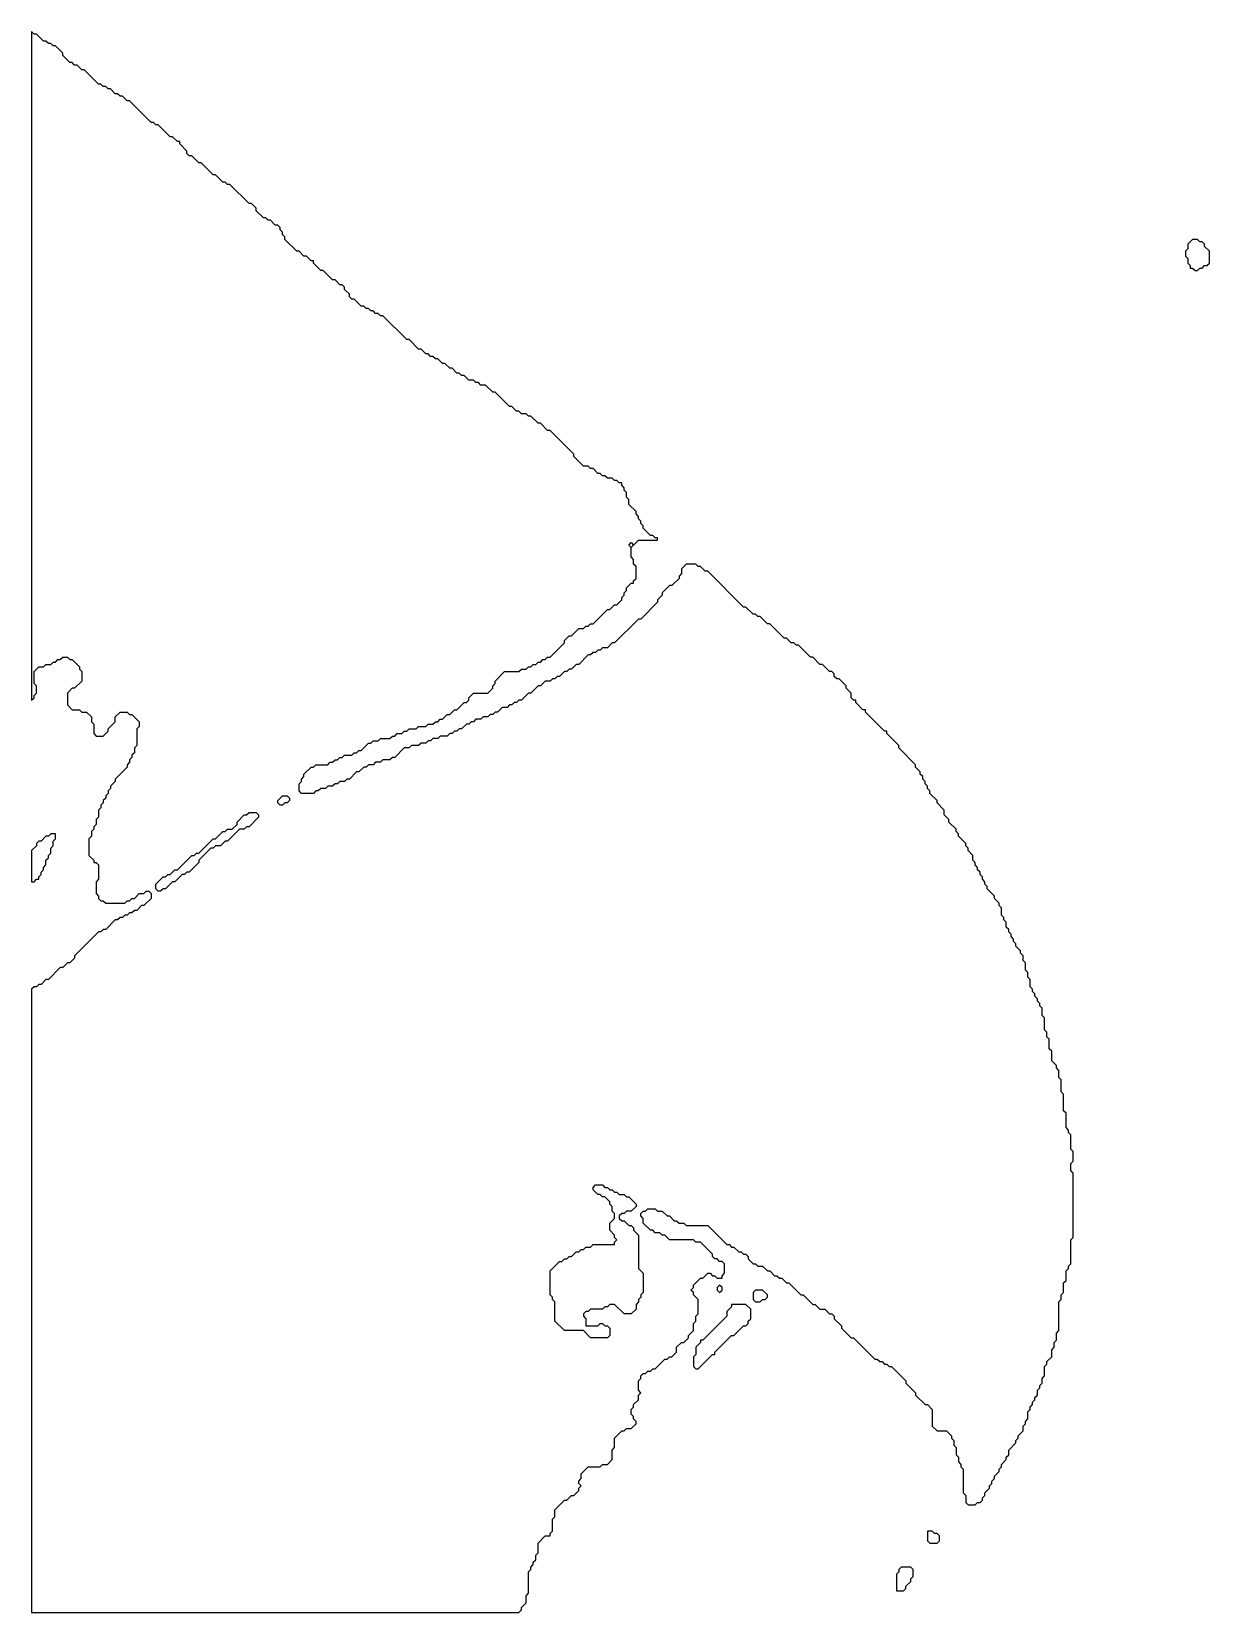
# Model space of a CAD drawing. Header units: millimetres. Extents: x 0 to 500, y 0 to 500.
# Drawn here: x 0 to 246.5, y 0.5 to 331.5 of the extents above; entities that cross this region are included whole.
import ezdxf

# ---------------------------------------------------------------- set-up
doc = ezdxf.new("R2010")
doc.units = ezdxf.units.MM

msp = doc.modelspace()

# ---------------------------------------------------------------- linework, layer by layer
for points in [[(0, 331.5), (0, 191.5), (0.5, 192), (0.5, 192.5), (1, 193), (1, 194.5), (0.5, 195), (0.5, 197.5), (1.5, 198.5), (2.5, 198.5), (3, 199), (4, 199), (4.5, 199.5), (5, 199.5), (5.5, 200), (6, 200), (6.5, 200.5), (7.5, 200.5), (8, 200), (8.5, 200), (10, 198.5), (10, 198), (10.5, 197.5), (10.5, 195.5), (9, 194), (8.5, 194), (7.5, 193), (7.5, 190.5), (8.5, 189.5), (10, 189.5), (10.5, 189), (11.5, 189), (12.5, 188), (12.5, 187), (13, 186.5), (13, 184.5), (13.5, 184), (15, 184), (16, 185), (16, 185.5), (17.5, 187), (17.5, 188), (18.5, 189), (20, 189), (20.5, 188.5), (21, 188.5), (22.5, 187), (22.5, 186), (22, 185.5), (22, 182), (21.5, 181.5), (21.5, 180.5), (21, 180), (21, 179.5), (20.5, 179), (20.5, 178.5), (20, 178), (20, 177.5), (17.5, 175), (17.5, 174.5), (16.5, 173.5), (16.5, 173), (16, 172.5), (16, 172), (15.5, 171.5), (15.5, 171), (15, 170.5), (15, 170), (14.5, 169.5), (14.5, 169), (14, 168.5), (14, 167), (13.5, 166.5), (13.5, 165.5), (13, 165), (13, 164.5), (12.5, 164), (12.5, 163), (12, 162.5), (12, 159), (13, 158), (13, 157.5), (13.5, 157.5), (14, 157), (14, 154), (13.5, 153.5), (13.5, 151), (14, 150.5), (14, 150), (14.5, 149.5), (15, 149.5), (15.5, 149), (19.5, 149), (20, 149.5), (20.5, 149.5), (21, 150), (21.5, 150), (22.5, 151), (23.5, 151), (24, 151.5), (24.5, 151.5), (25, 151), (25, 150), (23.5, 148.5), (23, 148.5), (22, 147.5), (21.5, 147.5), (21, 147), (20.5, 147), (20, 146.5), (19.5, 146.5), (19, 146), (18.5, 146), (18, 145.5), (17.5, 145.5), (15.5, 143.5), (15, 143.5), (14.5, 143), (14, 143), (9, 138), (9, 137.5), (8, 136.5), (7.5, 136.5), (6.5, 135.5), (6, 135.5), (3.5, 133), (3, 133), (2, 132), (1.5, 132), (1, 131.5), (0.5, 131.5), (0, 131), (0, 0.5), (102, 0.5), (102.5, 1), (102.5, 1.5), (103.5, 2.5), (103.5, 4), (104, 4.5), (104, 9), (104.5, 9.5), (104.5, 10), (105, 10.5), (105, 11), (105.5, 11.5), (105.5, 12.5), (106, 13), (106, 15), (107.5, 16.5), (108.5, 16.5), (108.5, 17), (109, 17.5), (109, 20), (109.5, 20.5), (109.5, 22), (111.5, 24), (112, 24), (113, 25), (113.5, 25), (114.5, 26), (114.5, 26.5), (115, 27), (114.5, 27.5), (114.5, 28), (115, 28.5), (115, 29.5), (116.5, 31), (119, 31), (119.5, 31.5), (120.5, 31.5), (121.5, 32.5), (121.5, 34.5), (122, 35), (122, 37), (123.5, 38.5), (124, 38.5), (124.5, 39), (125.5, 39), (126.5, 40), (126.5, 40.5), (126, 41), (126, 41.5), (125.5, 42), (125.5, 43), (126, 43.5), (126, 44), (127, 45), (127, 46), (127.5, 46.5), (127, 47), (127, 49), (127.5, 49.5), (127.5, 50), (128, 50.5), (128.5, 50.5), (129, 51), (129.5, 51), (130, 51.5), (130.5, 51.5), (132.5, 53.5), (133, 53.5), (133.5, 54), (134, 54), (135, 55), (135, 56), (136, 57), (136.5, 57), (137.5, 58), (137.5, 58.5), (138.5, 59.5), (138.5, 61), (139, 61.5), (139, 62.5), (139.5, 63), (139.5, 66), (138.5, 67), (138.5, 67.5), (138, 68), (138.5, 68.5), (138.5, 69), (140, 70.5), (140.5, 70.5), (141.5, 71.5), (142, 71.5), (142.5, 71), (143, 71), (143.5, 70.5), (144.5, 70.5), (144.5, 71), (145, 71.5), (145, 73.5), (144.5, 74), (144, 74), (143.5, 74.5), (143, 74.5), (142.5, 75), (142.5, 75.5), (140, 78), (139, 78), (138.5, 78.5), (133.5, 78.5), (132.5, 79.5), (132, 79.5), (131.5, 80), (130.5, 80), (130, 80.5), (129.5, 80.5), (128, 82), (128, 83), (127.5, 83.5), (127.5, 84), (128, 84.5), (128.5, 84.5), (129, 85), (130.5, 85), (131, 84.5), (132, 84.5), (133, 83.5), (133.5, 83.5), (134.5, 82.5), (135, 82.5), (135.5, 82), (136.5, 82), (137, 81.5), (141.5, 81.5), (145.5, 77.5), (146, 77.5), (146.5, 77), (147, 77), (148, 76), (148.5, 76), (149, 75.5), (149.5, 75.5), (150, 75), (150, 74.5), (151, 73.5), (151.5, 73.5), (152, 73), (153, 73), (154, 72), (154.5, 72), (155.5, 71), (156, 71), (156.5, 70.5), (157, 70.5), (158, 69.5), (158.5, 69.5), (161, 67), (161.5, 67), (163.5, 65), (164, 65), (165, 64), (166, 64), (167, 63), (167.5, 63), (168, 62.5), (168, 62), (169.5, 60.5), (169.5, 60), (171.5, 58), (172, 58), (176.5, 53.5), (177, 53.5), (177.5, 53), (178, 53), (178.5, 52.5), (179, 52.5), (179.5, 52), (180, 52), (183, 49), (183, 48.5), (185, 46.5), (185, 46), (187, 44), (187.5, 44), (188.5, 43), (188.5, 39.5), (189.5, 38.5), (191.5, 38.5), (192.5, 37.5), (192.5, 37), (193, 36.5), (193, 35.5), (193.5, 35), (193.5, 33.5), (194, 33), (194, 32), (194.5, 31.5), (194.5, 31), (195, 30.5), (195, 25.5), (195.5, 25), (195.5, 23.5), (196, 23), (197.5, 23), (198, 23.5), (198.5, 23.5), (199, 24), (199, 24.5), (199.5, 25), (199.5, 25.5), (200.5, 26.5), (200.5, 27), (201, 27.5), (201, 28), (201.5, 28.5), (201.5, 29), (202.5, 30), (202.5, 30.5), (203, 31), (203, 31.5), (204, 32.5), (204, 33), (204.5, 33.5), (204.5, 34.5), (206, 36), (206, 36.5), (206.5, 37), (206.5, 37.5), (207.5, 38.5), (207.5, 39.5), (208, 40), (208, 40.5), (208.5, 41), (208.5, 42.5), (209, 43), (209, 43.5), (209.5, 44), (209.5, 44.5), (210, 45), (210, 45.5), (210.5, 46), (210.5, 47), (211, 47.5), (211, 48), (211.5, 48.5), (211.5, 49.5), (212, 50), (212, 52), (212.5, 52.5), (212.5, 53), (213.5, 54), (213.5, 55.5), (214, 56), (214, 57), (214.5, 57.5), (214.5, 59), (215, 59.5), (215, 65.5), (215.5, 66), (215.5, 67), (216, 67.5), (216, 69.5), (216.5, 70), (216.5, 72), (217, 72.5), (217, 73), (217.5, 73.5), (217.5, 78.5), (218, 79), (218, 92.5), (217.5, 93), (217.5, 94.5), (218, 95), (218, 97), (217.5, 97.5), (217.5, 100.5), (217, 101), (217, 101.5), (216.5, 102), (216.5, 105), (216, 105.5), (216, 109), (215.5, 109.5), (215.5, 112), (215, 112.5), (215, 114), (214.5, 114.5), (214.5, 115), (213.5, 116), (213.5, 118), (213, 118.5), (213, 120.5), (212.5, 121), (212.5, 122), (212, 122.5), (212, 125), (211.5, 125.5), (211.5, 127), (211, 127.5), (211, 128), (210.5, 128.5), (210.5, 129), (210, 129.5), (210, 130), (209.5, 130.5), (209.5, 131), (209, 131.5), (209, 133), (208.5, 133.5), (208.5, 134.5), (208, 135), (208, 136.5), (207.5, 137), (207.5, 138), (207, 138.5), (207, 139), (206, 140), (206, 140.5), (205.5, 141), (205.5, 141.5), (205, 142), (205, 142.5), (204.5, 143), (204.5, 143.5), (204, 144), (204, 145), (203.5, 145.5), (203.5, 146), (203, 146.5), (203, 148), (202.5, 148.5), (202.5, 149), (201.5, 150), (201.5, 150.5), (200, 152), (200, 152.5), (199.5, 153), (199.5, 153.5), (199, 154), (199, 154.5), (198.5, 155), (198.5, 155.5), (198, 156), (198, 156.5), (197.5, 157), (197.5, 157.5), (197, 158), (197, 159), (196, 160), (196, 160.5), (195.5, 161), (195.5, 161.5), (194, 163), (194, 163.5), (193.5, 164), (193.5, 164.5), (192, 166), (192, 166.5), (191, 167.5), (191, 168.5), (189.5, 170), (189.5, 170.5), (188, 172), (188, 172.5), (187.5, 173), (187.5, 173.5), (187, 174), (187, 174.5), (186.5, 175), (186.5, 175.5), (186, 176), (186, 176.5), (185, 177.5), (185, 178), (181.5, 181.5), (181.5, 182), (179, 184.5), (179, 185), (178.5, 185), (174.5, 189), (174.5, 189.5), (174, 189.5), (172.5, 191), (172.5, 191.5), (172, 191.5), (171.5, 192), (171.5, 193), (170.5, 194), (170.5, 194.5), (169, 196), (168.5, 196), (168, 196.5), (168, 197), (167.5, 197.5), (167, 197.5), (165.5, 199), (165, 199), (163.5, 200.5), (163, 200.5), (160.5, 203), (160, 203), (159.5, 203.5), (159, 203.5), (158, 204.5), (157.5, 204.5), (154.5, 207.5), (154, 207.5), (152.5, 209), (152, 209), (151.5, 209.5), (151, 209.5), (149.5, 211), (149, 211), (141.5, 218.5), (141, 218.5), (140, 219.5), (139.5, 219.5), (139, 220), (137, 220), (136, 219), (136, 218), (135.5, 217.5), (135.5, 217), (134, 215.5), (133.5, 215.5), (132, 214), (132, 213.5), (131, 212.5), (131, 212), (127.5, 208.5), (127, 208.5), (122, 203.5), (121.5, 203.5), (120.5, 202.5), (119.5, 202.5), (119, 202), (118.5, 202), (118, 201.5), (117.5, 201.5), (117, 201), (116.5, 201), (114.5, 199), (114, 199), (113, 198), (112.5, 198), (112, 197.5), (111.5, 197.5), (110.5, 196.5), (110, 196.5), (109.5, 196), (109, 196), (108.5, 195.5), (107.5, 195.5), (106.5, 194.5), (106, 194.5), (104.5, 193), (104, 193), (102.5, 191.5), (102, 191.5), (101.5, 191), (101, 191), (100.5, 190.5), (100, 190.5), (99.5, 190), (98.5, 190), (97.5, 189), (97, 189), (96.5, 188.5), (96, 188.5), (95.5, 188), (94.5, 188), (94, 187.5), (93, 187.5), (92.5, 187), (92, 187), (91.5, 186.5), (91, 186.5), (90, 185.5), (89.5, 185.5), (89, 185), (88.5, 185), (88, 184.5), (87.5, 184.5), (87, 184), (85.5, 184), (85, 183.5), (84, 183.5), (83.5, 183), (83, 183), (82.5, 182.5), (81.5, 182.5), (81, 182), (79.5, 182), (79, 181.5), (78, 181.5), (76, 179.5), (75.5, 179.5), (75, 179), (73.5, 179), (73, 178.5), (72, 178.5), (71.5, 178), (70.5, 178), (70, 177.5), (69.5, 177.5), (68.5, 176.5), (68, 176.5), (66.5, 175), (66, 175), (65.5, 174.5), (64.5, 174.5), (64, 174), (63.5, 174), (63, 173.5), (62, 173.5), (61.5, 173), (60.5, 173), (60, 172.5), (59.5, 172.5), (59, 172), (56.5, 172), (56, 172.5), (56, 174), (56.5, 174.5), (56.5, 175), (57, 175.5), (57, 176), (58.5, 177.5), (59, 177.5), (59.5, 178), (62, 178), (62.5, 178.5), (63, 178.5), (63.5, 179), (64, 179), (64.5, 179.5), (65, 179.5), (65.5, 180), (67, 180), (67.5, 180.5), (68, 180.5), (68.5, 181), (69, 181), (70.5, 182.5), (71, 182.5), (71.5, 183), (72.5, 183), (73, 183.5), (75, 183.5), (75.5, 184), (76, 184), (76.5, 184.5), (77.5, 184.5), (78, 185), (78.5, 185), (79, 185.5), (80.5, 185.5), (81, 186), (82.5, 186), (83, 186.5), (84, 186.5), (84.5, 187), (85, 187), (85.5, 187.5), (86, 187.5), (87, 188.5), (87.5, 188.5), (88.5, 189.5), (89, 189.5), (90.5, 191), (91, 191), (91.5, 191.5), (91.5, 192), (92.5, 193), (95.5, 193), (96.5, 194), (96.5, 194.5), (97, 195), (97, 195.5), (99, 197.5), (102, 197.5), (102.5, 198), (103.5, 198), (104, 198.5), (104.5, 198.5), (105, 199), (105.5, 199), (106, 199.5), (106.5, 199.5), (107, 200), (107.5, 200), (108, 200.5), (108.5, 200.5), (111.5, 203.5), (111.5, 204), (112.5, 205), (113, 205), (114.5, 206.5), (115.5, 206.5), (116, 207), (116.5, 207), (117, 207.5), (117.5, 207.5), (120.5, 210.5), (121, 210.5), (122, 211.5), (122.5, 211.5), (123.5, 212.5), (123.5, 213), (124, 213.5), (124, 214), (124.5, 214.5), (124.5, 215), (125.5, 216), (126, 216), (126, 216.5), (126.5, 217), (126.5, 219.5), (126, 220), (126, 221), (125.5, 221.5), (125.5, 223.5), (127, 225), (131, 225), (131, 225.5), (130.5, 225.5), (130, 226), (129.5, 226), (128, 227.5), (128, 228), (127.5, 228.5), (127.5, 229), (127, 229.5), (127, 230), (126.5, 230.5), (126.5, 231), (125, 232.5), (125, 233.5), (124.5, 234), (124.5, 235), (124, 235.5), (124, 236), (123.5, 236.5), (123.5, 237), (123, 237), (122.5, 237.5), (122, 237.5), (121.5, 238), (120.5, 238), (120, 238.5), (119.5, 238.5), (119, 239), (118.5, 239), (117.5, 240), (117, 240), (116.5, 240.5), (115.5, 240.5), (113.5, 242.5), (113.5, 243), (108.5, 248), (108, 248), (106.5, 249.5), (106, 249.5), (104.5, 251), (104, 251), (103.5, 251.5), (102.5, 251.5), (102, 252), (101.5, 252), (100.5, 253), (100, 253), (97, 256), (96.5, 256), (95, 257.5), (94, 257.5), (93.5, 258), (93, 258), (92.5, 258.5), (91.5, 258.5), (90.5, 259.5), (90, 259.5), (89.5, 260), (89, 260), (88, 261), (87.5, 261), (86.5, 262), (86, 262), (85, 263), (84.5, 263), (84, 263.5), (83.5, 263.5), (83, 264), (82.5, 264), (81.5, 265), (81, 265), (79, 267), (78.5, 267), (73.5, 272), (73, 272), (72.5, 272.5), (72, 272.5), (71.5, 273), (71, 273), (70.5, 273.5), (70, 273.5), (69.5, 274), (69, 274), (67.5, 275.5), (67, 275.5), (66.5, 276), (66.5, 276.5), (65.5, 277.5), (65.5, 278), (65, 278.5), (64.5, 278.5), (63.5, 279.5), (63, 279.5), (61, 281.5), (60.5, 281.5), (59, 283), (59, 283.5), (58.5, 283.5), (57.5, 284.5), (57, 284.5), (56, 285.5), (55.5, 285.5), (53, 288), (53, 288.5), (52.5, 289), (52.5, 289.5), (52, 290), (52, 290.5), (51.5, 291), (51, 291), (50, 292), (49.5, 292), (49, 292.5), (48.5, 292.5), (47, 294), (47, 294.5), (46, 295.5), (45.5, 295.5), (41.5, 299.5), (41, 299.5), (40.5, 300), (40, 300), (38.5, 301.5), (38, 301.5), (35.5, 304), (35, 304), (33.5, 305.5), (33, 305.5), (32.5, 306), (32.5, 306.5), (31, 308), (31, 308.5), (30.5, 308.5), (29.5, 309.5), (29, 309.5), (26.5, 312), (26, 312), (25.5, 312.5), (25, 312.5), (20.5, 317), (20, 317), (19, 318), (18.5, 318), (18, 318.5), (17.5, 318.5), (16.5, 319.5), (16, 319.5), (15.5, 320), (15, 320), (14.5, 320.5), (14, 320.5), (11, 323.5), (10.5, 323.5), (9.5, 324.5), (9, 324.5), (8.5, 325), (8, 325), (6.5, 326.5), (6.5, 327), (5, 328.5), (4.5, 328.5), (4, 329), (3.5, 329), (3, 329.5), (2.5, 329.5), (1, 331), (0.5, 331)], [(243, 288), (242, 287), (242, 286), (241.5, 285.5), (241.5, 284.5), (242, 284), (242, 283), (242.5, 282.5), (242.5, 282), (243, 282), (243.5, 281.5), (244, 281.5), (244.5, 282), (245, 282), (245.5, 282.5), (246, 282.5), (246.5, 283), (246.5, 285.5), (245.5, 286.5), (245.5, 287), (245, 287.5), (244.5, 287.5), (244, 288)], [(125, 224), (125.5, 224.5), (126, 224), (125.5, 223.5)], [(52.5, 171.5), (53.5, 171.5), (54, 171), (54, 170.5), (53.5, 170), (53, 170), (52.5, 169.5), (52, 169.5), (51.5, 170), (51.5, 170.5)], [(45, 167.5), (45.5, 168), (47, 168), (47.5, 167.5), (47.5, 167), (45.5, 165), (45, 165), (44.5, 164.5), (43.5, 164.5), (41, 162), (40.5, 162), (39.5, 161), (38.5, 161), (38, 160.5), (37.5, 160.5), (35, 158), (35, 157.5), (33, 155.5), (32.5, 155.5), (32, 155), (31.5, 155), (30, 153.5), (29.5, 153.5), (28, 152), (27.5, 152), (27, 151.5), (26.5, 151.5), (26, 152), (26, 153), (27.5, 154.5), (28, 154.5), (28.5, 155), (29, 155), (30, 156), (30.5, 156), (33.5, 159), (34, 159), (34.5, 159.5), (35, 159.5), (38, 162.5), (38.5, 162.5), (40, 164), (40.5, 164), (41, 164.5), (42, 164.5), (43, 165.5), (43, 166), (44.5, 167.5)], [(4, 163.5), (3.5, 163), (3, 163), (2, 162), (1.5, 162), (1, 161.5), (1, 161), (0, 160), (0, 153.5), (0.5, 153.5), (1, 154), (1.5, 154), (1.5, 154.5), (2, 155), (2, 155.5), (2.5, 156), (2.5, 156.5), (3, 157), (3, 158), (3.5, 158.5), (3.5, 159), (4, 159.5), (4, 160.5), (4.5, 161), (4.5, 162), (5, 162.5), (5, 163.5)], [(117.5, 89.5), (118, 90), (119.5, 90), (120, 89.5), (120.5, 89.5), (121, 89), (121.5, 89), (122, 88.5), (122.5, 88.5), (123, 88), (124, 88), (124.5, 87.5), (125, 87.5), (126.5, 86), (126.5, 85.5), (125.5, 84.5), (124.5, 84.5), (124, 84), (123.5, 84), (123, 83.5), (123, 83), (123.5, 82.5), (124, 82.5), (125, 81.5), (125.5, 81.5), (126, 81), (126, 80.5), (127, 79.5), (127, 72.5), (128, 71.5), (128, 67.5), (127.5, 67), (127.5, 66.5), (127, 66), (127, 65.5), (126.5, 65), (126.5, 64), (125.5, 63), (124, 63), (122, 65), (121, 65), (120.5, 64.5), (120, 64.5), (119.5, 64), (117, 64), (116.5, 63.5), (116, 63.5), (115.5, 63), (115.5, 62.5), (116, 62), (116, 60.5), (118.5, 60.5), (119, 61), (119.5, 61), (120, 60.5), (120.5, 60.5), (121, 60), (121, 58.5), (120.5, 58), (117, 58), (115.5, 59.5), (111.5, 59.5), (109.5, 61.5), (109.5, 65.5), (109, 66), (109, 66.5), (108.5, 67), (108.5, 72), (110.5, 74), (111, 74), (111.5, 74.5), (112, 74.5), (112.5, 75), (113, 75), (114, 76), (114.5, 76), (115, 76.5), (115.5, 76.5), (116, 77), (117, 77), (117.5, 77.5), (122, 77.5), (122, 78), (122.5, 78.5), (122, 79), (122, 79.5), (121, 80.5), (121, 82), (122, 83), (122, 84), (121.5, 84.5), (121.5, 85.5), (121, 86), (121, 86.5), (120, 87.5), (119.5, 87.5), (119, 88), (118.5, 88), (117.5, 89)], [(144, 69), (143.5, 68.5), (143.5, 68), (144, 67.5), (144.5, 68), (144.5, 68.5)], [(151.5, 68), (151, 67.5), (151, 66), (151.5, 65.5), (152.5, 65.5), (153, 66), (153.5, 66), (154, 66.5), (154, 67), (153, 68)], [(146.5, 65), (146.5, 64.5), (145.5, 63.5), (145.5, 62.5), (140.5, 57.5), (140, 57.5), (140, 57), (139, 56), (139, 54.5), (138.5, 54), (138.5, 52), (139, 51.5), (139.5, 51.5), (142.5, 54.5), (143, 54.5), (143, 55), (146.5, 58.5), (147, 58.5), (149, 60.5), (149.5, 60.5), (150, 61), (150, 61.5), (150.5, 62), (150.5, 64), (149.5, 65)], [(187.5, 17.5), (187.5, 15.5), (188, 15), (189.5, 15), (190, 15.5), (190, 16.5), (189.5, 17), (189, 17), (188.5, 17.5)], [(182, 10), (181.5, 9.5), (181.5, 9), (181, 8.5), (181, 5), (182.5, 5), (183, 5.5), (183, 6), (184, 7), (184, 7.5), (184.5, 8), (184.5, 9.5), (184, 10)]]:
    msp.add_lwpolyline(points, close=True)

doc.saveas('drawing.dxf')
